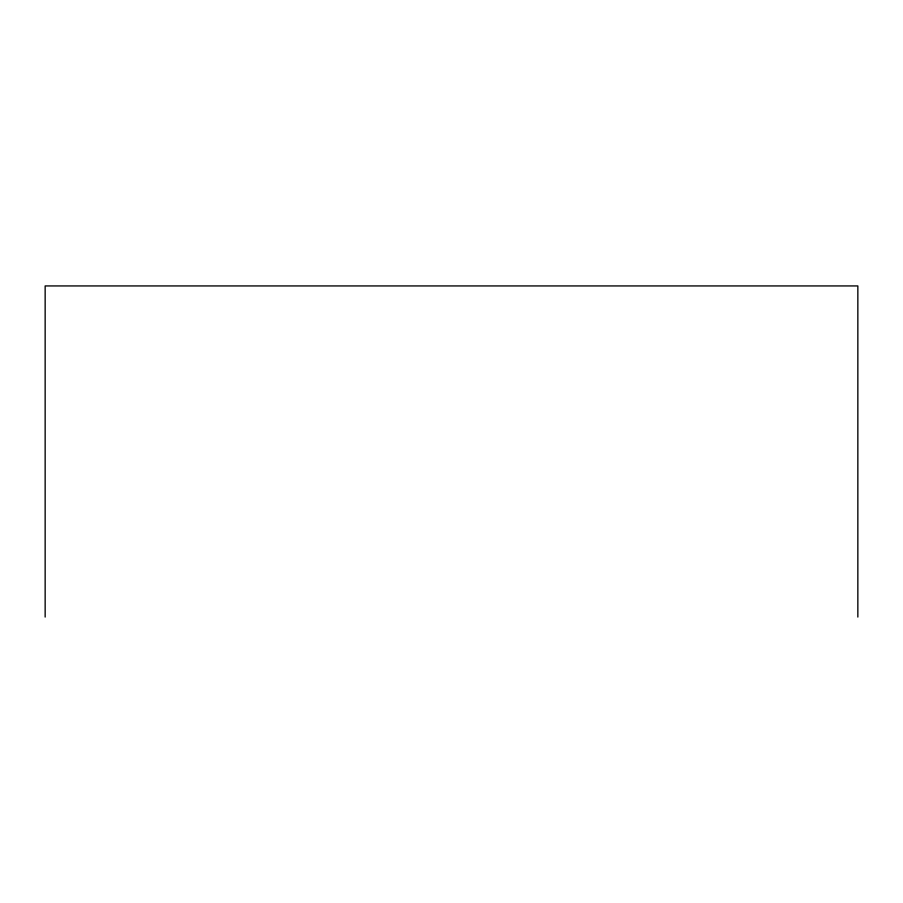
<?xml version="1.0" encoding="UTF-8"?>
<svg xmlns="http://www.w3.org/2000/svg" width="903" height="903" viewBox="0 0 903 903"><rect width="100%" height="100%" fill="white"/><g stroke="black" fill="none" stroke-linecap="round" stroke-linejoin="round"><path stroke-width="1.35" d="M857.85 617.065L857.85 285.935L45.15 285.935L45.15 617.065"/></g></svg>
